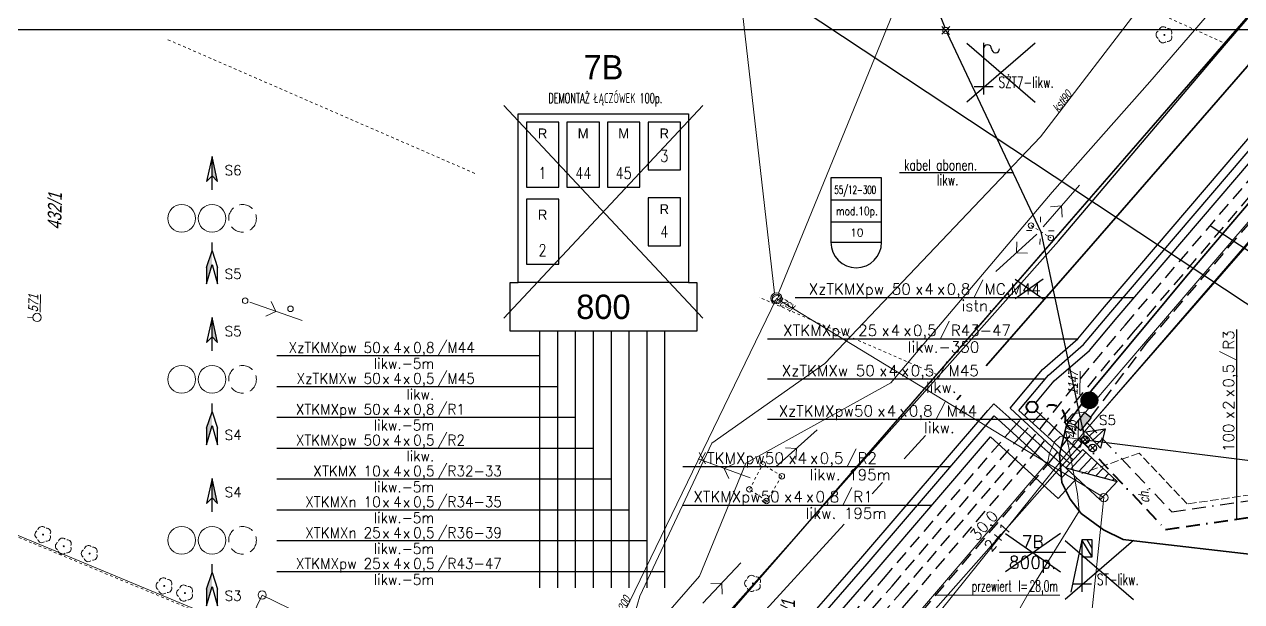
# Model space of a CAD drawing. Header units: millimetres. Extents: x 4848043 to 9699780, y 5827542 to 11659147.
# Drawn here: x 4848757.9 to 4848977.9, y 5829708.8 to 5829813.1 of the extents above; entities that cross this region are included whole.
import ezdxf
from ezdxf.enums import TextEntityAlignment as Align
from ezdxf.lldxf.tags import DXFTag

# ---------------------------------------------------------------- set-up
doc = ezdxf.new("R2010")
doc.units = ezdxf.units.MM
doc.header["$MEASUREMENT"] = 0
for name, pattern in [('0', [0]), ('BORDER', [1.75, 0.5, -0.25, 0.5, -0.25, 0, -0.25]), ('DASHED', [0.75, 0.5, -0.25]), ('GUZ', [1, 0.5, -0.5]), ('KOC', [2, 1.5, -0.5]), ('KOJ', [0]), ('MSZ', [1, 0.5, -0.5]), ('UPW', [0])]:
    doc.linetypes.add(name, pattern=pattern)
doc.layers.get('0').update_dxf_attribs({"lineweight": 18})
for name, color, linetype, lineweight in [('EDZPD_L_0', 251, '0', 18), ('EDZTD_T_0', 7, '0', 25), ('EUZPU_L_4', 251, 'GUZ', 18), ('SDROK_T_1', 251, '0', 18), ('SDRPK_L_0', 7, '0', 35), ('SDRPK_L_2', 251, 'KOC', 18), ('SZNPM_T_0', 251, '0', 18), ('SZNPS_T_0', 7, '0', 18), ('SZZPZ_T_0', 251, '0', 15), ('TEL kable doziemne proj.', 32, 'BORDER', 30), ('TEL kanalizacja tel. proj.', 32, 'DASHED', 30), ('TEL rury opis', 6, 'Continuous', 20), ('TES kable doziemne proj.', 4, 'BORDER', 40), ('TES złącza projektowane', 4, 'Continuous', 40), ('UEEPA_L_2', 251, 'MSZ', 18), ('UEEPA_T_2', 251, '0', 18), ('UKKOO_T_2', 7, '0', 18), ('UKKPA_T_4', 251, '0', 18), ('UKKPOR_L_0', 36, '0', 18), ('UTTPA_T_2', 34, '0', 18), ('UTTPO_L_0', 34, '0', 18), ('UWWPO_L_0', 162, 'UPW', 18)]:
    doc.layers.add(name, color=color, linetype=linetype, lineweight=lineweight)
doc.layers.add('Kanaliza', color=36, linetype='DASHEDX2', lineweight=18, plot=False)
doc.layers.add('RYS layout', color=7, linetype='Continuous', lineweight=30, plot=False)
for name, color, linetype in [('OPIS_KABLA', 30, 'Continuous'), ('S-T-DLUG', 30, 'Continuous'), ('SZ-GL-NR', 2, 'Continuous'), ('SZ-PROF', 7, 'Continuous'), ('SZ-PROF-OP', 2, 'Continuous'), ('SZOPO_L_0', 251, 'BGS'), ('TEL długości przelotów', 30, 'Continuous'), ('TEL studnie istniejące', 34, 'Continuous'), ('TES kable kanałowe istn.', 140, 'Continuous'), ('TES kable kanałowe likw.', 9, 'KAB_KANAL_LIKW'), ('TES kable kanałowe proj.', 4, 'DASHED'), ('TES kable napow. likw.', 9, 'LIN_NAPOW_LIKW'), ('TES opisy kabli rozdz.', 30, 'Continuous'), ('TES opisy kabli szafa', 40, 'Continuous'), ('TES opisy zakończeń', 30, 'Continuous'), ('TES rury', 6, 'Continuous'), ('TES strzałki i odnośniki', 7, 'Continuous'), ('TES zakończenia istniejące', 140, 'Continuous'), ('TES zakończenia likwidowane', 9, 'Continuous'), ('TŁO rastrowe 2', 251, 'Continuous'), ('TŁO rastrowe 4', 251, 'Continuous')]:
    doc.layers.add(name, color=color, linetype=linetype)
doc.styles.add('ROMANS', font='simplex.shx')
doc.styles.add('SIMPLEX', font='simplex.shx', dxfattribs={"width": 0.8, "height": 1.5})
doc.styles.add('Simplex2', font='simplex.shx', dxfattribs={"width": 0.7})
doc.styles.get("Standard").update_dxf_attribs({"font": 'txt', "width": 0.8, "oblique": 15})
doc.linetypes.add('BGS', pattern='A,2.5,[133,ltypeshp.shx,S=0.2,R=0,X=0,Y=0],2.5', length=5)
tags = doc.linetypes.add('DASHEDX2', pattern=[38.1, 25.4, -12.7]).pattern_tags.tags
tags[6:7] = [DXFTag(74, 4), DXFTag(75, 0), DXFTag(340, '0'), DXFTag(46, 1.0), DXFTag(50, 0.0), DXFTag(44, 0.0), DXFTag(45, 0.0)]
tags[4:5] = [DXFTag(74, 4), DXFTag(75, 0), DXFTag(340, '0'), DXFTag(46, 1.0), DXFTag(50, 0.0), DXFTag(44, 0.0), DXFTag(45, 0.0)]
doc.linetypes.add('KAB_KANAL_LIKW', pattern='A,0.5,[131,ltypeshp.shx,S=0.1,R=0,X=-0.1,Y=-0.1],0.2,[131,ltypeshp.shx,S=0.1,R=180,X=-0.1,Y=0.1],0.1', length=0.8)
doc.linetypes.add('LIN_NAPOW_LIKW', pattern='A,0.0001,[131,ltypeshp.shx,S=0.1,R=20,X=0.34023,Y=-0.12817],-0.1,[131,ltypeshp.shx,S=0.1,R=200,X=0.35977,Y=0.12817],-0.3,[135,l_napow.shx,S=0.1,R=0,X=-0.4,Y=0],-0.2,[135,l_napow.shx,S=0.1,R=180,X=0.2,Y=0],-0.2', length=0.8001)

# ---------------------------------------------------------------- blocks, each defined once
blk = doc.blocks.new('OSM')
at = {"color": 0}
blk.add_line((0, 0.375), (0, 0.875), dxfattribs=at)
blk.add_circle((0, 0), 0.375, dxfattribs=at)
blk = doc.blocks.new('OSP')
at = {"color": 0}
for radius in [0.75, 0.045]:
    blk.add_circle((0, 0), radius, dxfattribs=at)
blk = doc.blocks.new('DLI')
at = {"color": 0}
blk.add_circle((0, 0), 0.045, dxfattribs=at)
for centre, start, end in [((-0.357, 0.116), 102.488, 221.918), ((0, 0.375), 30.487, 149.918), ((0.357, 0.116), -41.514, 77.916), ((-0.22, -0.303), 174.489, 293.916), ((0.22, -0.303), -113.512, 5.915)]:
    blk.add_arc(centre, 0.375, start, end, dxfattribs=at)
blk = doc.blocks.new('PNN')
at = {"color": 0}
for p, q in [((0.4395, 0.01539), (5.4395, 0.01539)), ((2.9395, 0.01539), (2.2324, 0.72249)), ((2.9395, 0.01539), (2.2324, -0.69171))]:
    blk.add_line(p, q, dxfattribs=at)
blk = doc.blocks.new('SLS')
at = {"color": 0}
blk.add_circle((0, 0), 0.25, dxfattribs=at)
blk.add_circle((0, 0), 0.25, dxfattribs=at)
blk = doc.blocks.new('LAT')
at = {"color": 0}
for p, q in [((0.00809, 0.758155), (0.00809, 1.258155)), ((-1.24191, 0.008155), (-0.74191, 0.008155)), ((0.75809, 0.008155), (1.25809, 0.008155)), ((0.00809, -0.741845), (0.00809, -1.241845))]:
    blk.add_line(p, q, dxfattribs=at)
blk = doc.blocks.new('UKK')
at = {"color": 0}
blk.add_circle((0, 0), 0.375, dxfattribs=at)
blk = doc.blocks.new('OB')
at = {"style": 'ROMANS', "width": 0.6}
blk.add_text('l=', height=2, dxfattribs=at).set_placement((9.86, 0.18))
for tag, p in [('OB_TYP', (8.68, 0.18)), ('OB_SW', (11.54, -2.76))]:
    blk.add_attdef(tag, text='', height=2, dxfattribs=at).set_placement(p, align=Align.RIGHT)
blk.add_attdef('OB_DL', (11.91, 0.18), '', height=2, dxfattribs=at)
blk = doc.blocks.new('KB-RZP')
at = {"style": 'SIMPLEX'}
for s, p in [('/', (0.5, 0.39)), ('x', (-4.75, 0.25)), ('x', (-2.78, 0.25))]:
    blk.add_text(s, height=1, dxfattribs=at).set_placement(p)
for tag, p in [('POJ-KAB', (-5.16, 0.25)), ('DL-KAB', (0.19, -1.25))]:
    blk.add_attdef(tag, text='', height=1, dxfattribs=at).set_placement(p, align=Align.RIGHT)
for tag, p in [('KONS-KAB', (-3.5, 0.25)), ('SR-ZYL', (-0.85, 0.25)), ('SEP', (0.84, -1.25))]:
    blk.add_attdef(tag, text='', height=1, dxfattribs=at).set_placement(p, align=Align.CENTER)
for tag, p in [('NR-KAB', (1.5, 0.25)), ('DL-MON', (1.5, -1.25))]:
    blk.add_attdef(tag, p, '', height=1, dxfattribs=at)
at = {"style": 'SIMPLEX', "flags": 1}
blk.add_attdef('TYP-KAB', text='', height=0.5, dxfattribs=at).set_placement((-8.41, 0.25), align=Align.RIGHT)
blk.add_attdef('REJ-SZAF', (7.64, 0.25), '', height=0.5, dxfattribs=at)
blk = doc.blocks.new('S-T-DLUG')
at = {"style": 'ROMANS'}
blk.add_attdef('DL.KAN', text='', height=1, dxfattribs=at).set_placement((0, 0.3), align=Align.CENTER)
blk.add_attdef('L.OTW', text='', height=1, dxfattribs=at).set_placement((0, -0.3), align=Align.TOP_CENTER)
blk = doc.blocks.new('S1')
for p, q in [((0, 5.58), (-0.5, 3.33)), ((0, 2.58), (0, 5.58)), ((0.5, 3.33), (0, 5.58)), ((-0.5, 3.33), (0, 3.83)), ((0, 3.83), (0.5, 3.33)), ((0, -2.92), (0, -2.17)), ((-0.5, -4.42), (0, -2.92)), ((0, -2.92), (0.5, -4.42)), ((-0.5, -5.92), (0, -4.17)), ((0, -4.17), (0.5, -5.92)), ((-0.5, -4.42), (-0.5, -5.92)), ((0.5, -5.92), (0.5, -4.42))]:
    blk.add_line(p, q)
for points in [[(0, 5.58), (0, 3.83), (0.5, 3.33)], [(0, -2.92), (-0.5, -4.42), (0, -4.17), (-0.5, -5.92)]]:
    blk.add_solid(points)
blk = doc.blocks.new('TE_SLAP')
blk.add_circle((0, 0), 0.5)
blk = doc.blocks.new('*X69')
at = {"color": 0}
for p, q in [((253.4, 166.96), (253.4, 169)), ((254.1, 167.33), (254.1, 169)), ((254.8, 167.7), (254.8, 169)), ((255.5, 168.07), (255.5, 169)), ((256.2, 168.44), (256.2, 169)), ((256.9, 168.81), (256.9, 169))]:
    blk.add_line(p, q, dxfattribs=at)
blk = doc.blocks.new('SZAF-L')
for p, q in [((-2.125, -1.125), (2.125, 1.125)), ((-2.125, -1.125), (-2.125, 1.125)), ((-2.125, 1.125), (2.125, 1.125)), ((2.125, 1.125), (2.125, -1.125)), ((2.125, -1.125), (-2.125, -1.125))]:
    blk.add_line(p, q)
blk.add_blockref('*X69', (-255.125, -167.875))
blk = doc.blocks.new('KBR-ZP2')
blk.add_line((-4, 2), (4, 2))
at = {"style": 'SIMPLEX'}
for tag, p in [('REJ-SZAF', (0, 2.5)), ('NR-ZAK', (0, 0))]:
    blk.add_attdef(tag, text='', height=1.5, dxfattribs=at).set_placement(p, align=Align.CENTER)
blk = doc.blocks.new('SK-2-I')
blk.add_hatch(color=256).paths.add_polyline_path([(0.27, -0.38), (0.77, -0.38), (0.77, 0.37), (0.27, 0.37), (-0.23, 0.37), (-0.73, 0.37), (-0.73, -0.38), (-0.23, -0.38)])
for p, q in [((-0.73, -0.38), (-0.73, 0.37)), ((-0.73, 0.37), (-0.23, 0.37)), ((0.27, 0.37), (-0.23, 0.37)), ((0.77, 0.37), (0.27, 0.37)), ((0.77, -0.38), (0.77, 0.37)), ((-0.23, -0.38), (-0.73, -0.38)), ((-0.23, -0.38), (0.27, -0.38)), ((0.27, -0.38), (0.77, -0.38))]:
    blk.add_line(p, q)
blk = doc.blocks.new('TE_NSZFR')
at = {"layer": 'SZ-PROF-OP'}
for tag, p in [('REJ-SZAF', (0, 25)), ('POJ_SZAF', (0, -4.5)), ('ADRES', (0, -12))]:
    blk.add_attdef(tag, text='', height=3, dxfattribs=at).set_placement(p, align=Align.CENTER)
blk = doc.blocks.new('*X116')
at = {"color": 0}
for p, q in [((196, 132.63), (196, 133.33)), ((197, 132.63), (197, 133.33)), ((196, 131.74), (196, 132.48)), ((196.5, 131), (196.5, 132.48)), ((197, 131.74), (197, 132.48))]:
    blk.add_line(p, q, dxfattribs=at)
blk = doc.blocks.new('KBR-SL2L')
for p, q in [((0, 0), (-1, 1.48)), ((-1, 1.48), (1, 1.48)), ((-0.85, 1.98), (-0.15, 1.98)), ((1, 1.48), (0, 0)), ((0.15, 1.98), (0.85, 1.98))]:
    blk.add_line(p, q)
for centre in [(-0.5, 1.98), (0.5, 1.98)]:
    blk.add_circle(centre, 0.35)
blk.add_blockref('*X116', (-196.5, -131))
blk = doc.blocks.new('ZLOP')
for p, q in [((9.15, 0), (0, 0)), ((0, 0), (0, -11.62)), ((9.15, -11.62), (9.15, 0)), ((9.15, -4), (0, -4)), ((9.15, -8), (0, -8)), ((0, -11.62), (9.15, -11.62))]:
    blk.add_line(p, q)
blk.add_arc((4.58, -11.62), 4.58, 180, 0)
at = {"style": 'ROMANS', "width": 0.713756}
blk.add_attdef('MUFA', text='', height=1.41, dxfattribs=at).set_placement((0.63, -2.88), (8.18, -2.88), align=Align.FIT)
at = {"style": 'ROMANS'}
for tag, p in [('LACZNIK', (4.71, -6.72)), ('PARY', (4.69, -10.56))]:
    blk.add_attdef(tag, text='', height=1.41, dxfattribs=at).set_placement(p, align=Align.CENTER)
for tag, flags, p in [('NRZL', 4, (4.68, -14.12)), ('BOKT', 1, (4.69, -17.8))]:
    blk.add_attdef(tag, text='', height=1.41, dxfattribs=dict(at, flags=flags)).set_placement(p, align=Align.CENTER)

msp = doc.modelspace()

# ---------------------------------------------------------------- linework, layer by layer
for centre in [(4848786.29, 5829778.04), (4848791.79, 5829778.04), (4848786.29, 5829748.97), (4848791.79, 5829748.97), (4848786.29, 5829719.91), (4848791.79, 5829719.91)]:
    msp.add_circle(centre, 2.5)
at = {"linetype": 'DASHED', "ltscale": 5}
for centre in [(4848797.29, 5829778.04), (4848797.29, 5829748.97), (4848797.29, 5829719.91)]:
    msp.add_circle(centre, 2.5, dxfattribs=at)
at = {"layer": 'EDZPD_L_0', "linetype": '0'}
for p, q in [((4849119.95, 5829976.75), (4848859.99, 5829677.64)), ((4848949.86, 5829739.97), (4849069.43, 5829878.39)), ((4848949.86, 5829739.97), (4849070.1, 5829877.8)), ((4849008.15, 5829847.96), (4848869.39, 5829688.44)), ((4848847.43, 5829683.15), (4848536.23, 5829812.13)), ((4848911.46, 5829692.34), (4848949.86, 5829739.97)), ((4848911.46, 5829692.34), (4848949.86, 5829739.97))]:
    msp.add_line(p, q, dxfattribs=at)
at = {"layer": 'EUZPU_L_4', "linetype": 'GUZ'}
for p, q in [((4848898.25, 5829844.24), (4848974.85, 5829809.67)), ((4848839.28, 5829786.17), (4848783.41, 5829810.49)), ((4848922.79, 5829749.83), (4848890.64, 5829763.82)), ((4848697.79, 5829745.05), (4848759.5, 5829719.32)), ((4848759.5, 5829719.32), (4848799.27, 5829702.75))]:
    msp.add_line(p, q, dxfattribs=at)
at = {"layer": 'Kanaliza', "ltscale": 0.1}
for p, q in [((4848894.19, 5829764.51), (4848941.39, 5829879.98)), ((4848893.43, 5829764.52), (4848885.81, 5829831.65))]:
    msp.add_line(p, q, dxfattribs=at)
msp.add_circle((4848893.79, 5829763.59), 1, dxfattribs=at)
at = {"layer": 'RYS layout'}
for points in [[(4849426.16, 5830198.15), (4849089.74, 5829689.31), (4848852, 5829846.49), (4849188.43, 5830355.33)], [(4849270.89, 5829527.13), (4848660.89, 5829527.13), (4848660.89, 5829812.13), (4849270.89, 5829812.13)]]:
    msp.add_lwpolyline(points, close=True, dxfattribs=at)
at = {"layer": 'SDRPK_L_0', "linetype": 'KOJ'}
for p, q in [((4848985.24, 5829812.81), (4848951.02, 5829773.53)), ((4848967.91, 5829767.63), (4848984.81, 5829787.46)), ((4848951.02, 5829773.53), (4848931.72, 5829751.4)), ((4848950.76, 5829746.95), (4848967.91, 5829767.63)), ((4848927.13, 5829746.14), (4848926.37, 5829745.27)), ((4848946.25, 5829740.71), (4848950.76, 5829746.95)), ((4848920.75, 5829738.85), (4848916.86, 5829734.6)), ((4848944.98, 5829735.43), (4848946.25, 5829740.71)), ((4848945.37, 5829730.35), (4848944.98, 5829735.43)), ((4848912.98, 5829730.37), (4848911.1, 5829728.32)), ((4848946.89, 5829727.36), (4848945.37, 5829730.35)), ((4848948.85, 5829724.76), (4848946.89, 5829727.36)), ((4848952.91, 5829721.81), (4848948.85, 5829724.76)), ((4848906.06, 5829722.82), (4848883.4, 5829698.11)), ((4848956.46, 5829720.03), (4848952.91, 5829721.81)), ((4848959.96, 5829719.62), (4848956.46, 5829720.03)), ((4848979.8, 5829717.35), (4848959.96, 5829719.62))]:
    msp.add_line(p, q, dxfattribs=at)
at = {"layer": 'SDRPK_L_2', "linetype": 'KOC'}
for p, q in [((4848959.36, 5829735.64), (4848948.97, 5829731.96)), ((4848968.04, 5829726.48), (4848959.36, 5829735.64)), ((4848989.52, 5829729.54), (4848968.04, 5829726.48))]:
    msp.add_line(p, q, dxfattribs=at)
at = {"layer": 'SZOPO_L_0', "linetype": 'BGS'}
for p, q in [((4848974.76, 5829809.25), (4849038.8, 5829883.7)), ((4848944.76, 5829773.92), (4848974.76, 5829809.25)), ((4848925.13, 5829751.85), (4848944.76, 5829773.92)), ((4848910.67, 5829735.63), (4848925.13, 5829751.85)), ((4848895.02, 5829718.02), (4848910.67, 5829735.63)), ((4848859.72, 5829678.39), (4848895.02, 5829718.02))]:
    msp.add_line(p, q, dxfattribs=at)
at = {"layer": 'TEL kable doziemne proj.', "ltscale": 5}
for p, q in [((4848925.12, 5829812.69), (4848923.68, 5829811.3)), ((4848925.09, 5829811.27), (4848923.7, 5829812.71)), ((4848949.15, 5829740.12), (4848949.43, 5829738.59))]:
    msp.add_line(p, q, dxfattribs=at)
msp.add_lwpolyline([(4848949.98, 5829741.15), (4848965.24, 5829725.07), (4848997.9, 5829729.72)], dxfattribs=at)
at = {"layer": 'TEL kanalizacja tel. proj.', "ltscale": 5}
for points in [[(4848950.57, 5829742.1), (4848960.75, 5829755.55), (4848994.07, 5829794.44), (4849024.56, 5829831), (4849050.86, 5829860.09)], [(4848878.74, 5829662.55), (4848885.15, 5829669.33), (4848911.45, 5829697.17), (4848920.05, 5829707), (4848943.1, 5829733.9), (4848948.15, 5829740.46)]]:
    msp.add_lwpolyline(points, dxfattribs=at)
at = {"layer": 'TEL rury opis'}
msp.add_line((4848922.64, 5829710.02), (4848945.02, 5829710.02), dxfattribs=at)
at = {"layer": 'TES kable doziemne proj.', "ltscale": 5}
for p, q in [((4848945.95, 5829741.07), (4848964.13, 5829721.88)), ((4848964.13, 5829721.88), (4848997.97, 5829726.7))]:
    msp.add_line(p, q, dxfattribs=at)
msp.add_arc((4848943.52, 5829741.79), 2.53, 343.4334, 103.4933, dxfattribs=at)
at = {"layer": 'TES kable kanałowe istn.', "linetype": 'ByBlock'}
msp.add_lwpolyline([(4848940.66, 5829744.73), (4848944.01, 5829748.68), (4848950.39, 5829754.2), (4848955.36, 5829760.16), (4848988.72, 5829799.11), (4849022.41, 5829839.46), (4849026.5, 5829840.77), (4849047.11, 5829863.54)], dxfattribs=at)
at = {"layer": 'TES kable kanałowe likw.', "linetype": 'Continuous'}
for p, q in [((4848847.13, 5829766.47), (4848847.13, 5829796.9)), ((4848847.13, 5829796.9), (4848877.92, 5829796.9)), ((4848877.92, 5829796.9), (4848877.92, 5829766.47)), ((4848845.66, 5829766.47), (4848847.13, 5829766.47)), ((4848845.66, 5829757.68), (4848845.66, 5829766.47)), ((4848877.92, 5829766.47), (4848847.13, 5829766.47)), ((4848877.92, 5829766.47), (4848879.39, 5829766.47)), ((4848879.39, 5829766.47), (4848879.39, 5829757.68)), ((4848879.39, 5829757.68), (4848845.66, 5829757.68))]:
    msp.add_line(p, q, dxfattribs=at)
at = {"layer": 'TES kable kanałowe likw.', "ltscale": 5}
for p, q in [((4848854.46, 5829795.44), (4848848.59, 5829795.44)), ((4848848.59, 5829795.44), (4848848.59, 5829783.71)), ((4848854.46, 5829783.71), (4848854.46, 5829795.44)), ((4848861.79, 5829795.44), (4848855.92, 5829795.44)), ((4848855.92, 5829795.44), (4848855.92, 5829783.71)), ((4848861.79, 5829783.71), (4848861.79, 5829795.44)), ((4848869.12, 5829795.44), (4848863.26, 5829795.44)), ((4848863.26, 5829795.44), (4848863.26, 5829783.71)), ((4848869.12, 5829783.71), (4848869.12, 5829795.44)), ((4848876.45, 5829795.44), (4848870.59, 5829795.44)), ((4848870.59, 5829795.44), (4848870.59, 5829786.79)), ((4848876.45, 5829786.79), (4848876.45, 5829795.44)), ((4848870.59, 5829786.79), (4848876.45, 5829786.79)), ((4848848.59, 5829783.71), (4848854.46, 5829783.71)), ((4848855.92, 5829783.71), (4848861.79, 5829783.71)), ((4848863.26, 5829783.71), (4848869.12, 5829783.71)), ((4848854.46, 5829781.51), (4848848.59, 5829781.51)), ((4848848.59, 5829781.51), (4848848.59, 5829769.77)), ((4848854.46, 5829769.77), (4848854.46, 5829781.51)), ((4848876.45, 5829781.76), (4848870.59, 5829781.76)), ((4848870.59, 5829781.76), (4848870.59, 5829773.11)), ((4848876.45, 5829773.11), (4848876.45, 5829781.76)), ((4848870.59, 5829773.11), (4848876.45, 5829773.11)), ((4848848.59, 5829769.77), (4848854.46, 5829769.77)), ((4848850.96, 5829757.68), (4848850.96, 5829711.35)), ((4848854.19, 5829757.68), (4848854.19, 5829711.35)), ((4848857.42, 5829757.68), (4848857.42, 5829711.35)), ((4848860.66, 5829757.68), (4848860.66, 5829711.35)), ((4848863.89, 5829757.68), (4848863.89, 5829711.35)), ((4848867.12, 5829757.68), (4848867.12, 5829711.35)), ((4848870.35, 5829757.68), (4848870.35, 5829711.35)), ((4848873.58, 5829757.68), (4848873.58, 5829711.35))]:
    msp.add_line(p, q, dxfattribs=at)
at = {"layer": 'TES kable kanałowe likw.', "linetype": 'KAB_KANAL_LIKW', "ltscale": 5}
msp.add_line((4848940.72, 5829743.31), (4848948.73, 5829735.85), dxfattribs=at)
for points in [[(4848946.82, 5829733.79), (4848936.02, 5829743.76), (4848941.86, 5829750.78), (4848948.24, 5829756.31), (4848953.07, 5829762.1), (4848986.43, 5829801.05), (4849020.66, 5829842.06), (4849024.82, 5829843.38), (4849044.89, 5829865.56)], [(4848947.41, 5829734.43), (4848937.63, 5829743.36), (4848942.94, 5829749.73), (4848949.32, 5829755.25), (4848954.21, 5829761.13), (4848987.58, 5829800.08), (4849021.53, 5829840.76), (4849025.66, 5829842.08), (4849046, 5829864.55)], [(4848868.47, 5829672.93), (4848874.48, 5829679.28), (4848900.64, 5829706.97), (4848909.07, 5829716.61), (4848932, 5829743.37), (4848933.06, 5829744.54), (4848946.08, 5829733)], [(4848869.56, 5829671.9), (4848875.57, 5829678.25), (4848901.75, 5829705.96), (4848910.2, 5829715.63), (4848933.12, 5829742.38), (4848945.38, 5829731.24), (4848946.58, 5829732.53)], [(4848871.01, 5829670.53), (4848877.02, 5829676.88), (4848903.2, 5829704.59), (4848911.66, 5829714.26), (4848932.49, 5829738.57), (4848944.69, 5829727.48), (4848948.09, 5829731.13)]]:
    msp.add_lwpolyline(points, dxfattribs=at)
at = {"layer": 'TES kable kanałowe proj.', "ltscale": 5}
for points in [[(4848945.26, 5829741.79), (4848958.34, 5829757.49), (4848991.7, 5829796.44), (4849021.91, 5829832.65)], [(4848946.32, 5829746.19), (4848956.81, 5829758.78), (4848990.17, 5829797.73), (4849019.72, 5829833.12)], [(4848870.6, 5829660.65), (4848877.35, 5829668.5), (4848881.44, 5829672.83), (4848907.68, 5829700.6), (4848916.2, 5829710.34), (4848939.14, 5829737.12), (4848946.32, 5829746.19)], [(4848872.53, 5829669.23), (4848878.54, 5829675.58), (4848904.72, 5829703.29), (4848913.17, 5829712.96), (4848936.09, 5829739.7), (4848939.32, 5829743.25)], [(4848873.98, 5829667.85), (4848879.99, 5829674.21), (4848906.2, 5829701.94), (4848914.69, 5829711.65), (4848937.59, 5829738.38), (4848942.93, 5829744.25)], [(4848881.38, 5829660.87), (4848879.37, 5829667.73), (4848882.9, 5829671.46), (4848909.16, 5829699.25), (4848917.71, 5829709.03), (4848940.7, 5829735.86), (4848945.26, 5829741.79)]]:
    msp.add_lwpolyline(points, dxfattribs=at)
at = {"layer": 'TES kable napow. likw.', "ltscale": 5}
for p, q in [((4848911.4, 5829845.09), (4848924.2, 5829812.5)), ((4848924.63, 5829811.5), (4848941.6, 5829775.63)), ((4848941.6, 5829775.63), (4848949.41, 5829738.59)), ((4848949.16, 5829737.64), (4848880.37, 5829659.83)), ((4848950.07, 5829737.98), (4849057.56, 5829724.64))]:
    msp.add_line(p, q, dxfattribs=at)
at = {"layer": 'TES opisy kabli rozdz.'}
for p, q in [((4848844.53, 5829760.05), (4848880.46, 5829798.43)), ((4848844.53, 5829798.43), (4848880.46, 5829760.05)), ((4849009.16, 5829752.25), (4848972.17, 5829776.71)), ((4848897.15, 5829763.77), (4848958.44, 5829763.77)), ((4848977.01, 5829723.72), (4848977.01, 5829757.95)), ((4848892.19, 5829756.31), (4848948.24, 5829756.31)), ((4848892.19, 5829749.05), (4848942.37, 5829749.05)), ((4848892.19, 5829741.76), (4848942.38, 5829741.76)), ((4848876.87, 5829733.24), (4848925.29, 5829733.24)), ((4848876.87, 5829726.28), (4848921.96, 5829726.28))]:
    msp.add_line(p, q, dxfattribs=at)
at = {"layer": 'TES opisy kabli szafa'}
for p, q in [((4848803.47, 5829753.27), (4848850.96, 5829753.27)), ((4848803.47, 5829747.7), (4848854.19, 5829747.7)), ((4848803.47, 5829742.13), (4848857.42, 5829742.13)), ((4848803.47, 5829736.55), (4848860.66, 5829736.55)), ((4848803.47, 5829730.98), (4848863.89, 5829730.98)), ((4848803.47, 5829725.41), (4848867.12, 5829725.41)), ((4848803.47, 5829719.84), (4848870.35, 5829719.84)), ((4848803.47, 5829714.27), (4848873.58, 5829714.27))]:
    msp.add_line(p, q, dxfattribs=at)
at = {"layer": 'TES opisy zakończeń', "color": 243}
for p, q in [((4848936.93, 5829767.05), (4848942.01, 5829763.5)), ((4848942.01, 5829767.05), (4848936.93, 5829763.5))]:
    msp.add_line(p, q, dxfattribs=at)
at = {"layer": 'TES opisy zakończeń'}
for p, q in [((4848935.2, 5829721.13), (4848945.15, 5829714.18)), ((4848945.15, 5829721.13), (4848935.2, 5829714.18))]:
    msp.add_line(p, q, dxfattribs=at)
at = {"layer": 'TES rury', "linetype": 'Continuous'}
for p, q in [((4848928.23, 5829809.68), (4848940.53, 5829799.04)), ((4848940.53, 5829809.68), (4848928.23, 5829799.04)), ((4848936.5, 5829786.3), (4848916.03, 5829786.3)), ((4848946, 5829719.88), (4848958.31, 5829709.24)), ((4848958.31, 5829719.88), (4848946, 5829709.24))]:
    msp.add_line(p, q, dxfattribs=at)
at = {"layer": 'TES zakończenia likwidowane', "color": 0, "linetype": 'Continuous'}
for p, q in [((4848931.23, 5829809.72), (4848931.23, 5829800.41)), ((4848932.94, 5829801.81), (4848929.52, 5829801.81))]:
    msp.add_line(p, q, dxfattribs=at)
at = {"layer": 'TES zakończenia likwidowane', "linetype": 'ByBlock'}
for p, q in [((4848949, 5829719.92), (4848946.98, 5829710.54)), ((4848949, 5829719.92), (4848949, 5829710.61)), ((4848950.71, 5829711.99), (4848947.29, 5829711.99))]:
    msp.add_line(p, q, dxfattribs=at)
at = {"layer": 'TES zakończenia likwidowane', "extrusion": (0, 0, -1)}
for p, q in [((4848950.86, 5829716.89), (4848949, 5829719.96)), ((4848950.86, 5829718.42), (4848949.93, 5829719.96))]:
    msp.add_line(p, q, dxfattribs=at)
msp.add_lwpolyline([(-4848949, 5829716.89), (-4848950.86, 5829716.89), (-4848950.86, 5829719.96), (-4848949, 5829719.96)], close=True, dxfattribs=at)
at = {"layer": 'TES zakończenia likwidowane', "color": 0, "linetype": 'Continuous'}
for centre, start, end in [((4848931.95, 5829808.68), 0, 180), ((4848933.39, 5829808.68), 180, 0)]:
    msp.add_arc(centre, 0.721, start, end, dxfattribs=at)
at = {"layer": 'TŁO rastrowe 2', "linetype": 'ByBlock', "const_width": 1.41}
msp.add_lwpolyline([(4848950.36, 5829744.4, 1), (4848950.39, 5829745.99, 1)], format="xyb", close=True, dxfattribs=at)
at = {"layer": 'UEEPA_L_2', "linetype": 'MSZ'}
for p, q in [((4848939.81, 5829776.75), (4848943.39, 5829774.51)), ((4848888.91, 5829729.11), (4848891.32, 5829733.63)), ((4848894.76, 5829731.47), (4848891.32, 5829733.63)), ((4848894.76, 5829731.47), (4848892, 5829727)), ((4848892, 5829727), (4848888.91, 5829729.11))]:
    msp.add_line(p, q, dxfattribs=at)
at = {"layer": 'UKKPOR_L_0', "linetype": '0'}
for p, q in [((4848988.87, 5829854.53), (4848941.52, 5829792.8)), ((4848941.52, 5829792.8), (4848933.04, 5829783.89)), ((4848933.04, 5829783.89), (4848902.56, 5829751.81)), ((4848893.79, 5829763.59), (4848866.33, 5829706.93)), ((4848952.98, 5829727.61), (4848893.79, 5829763.59)), ((4848902.56, 5829751.81), (4848882.1, 5829737.46)), ((4848882.1, 5829737.46), (4848869.11, 5829709.82)), ((4848949.75, 5829697.1), (4848952.98, 5829727.61)), ((4848792.95, 5829693.8), (4848800.84, 5829710.02)), ((4848800.84, 5829710.02), (4848831.4, 5829695.17)), ((4848869.11, 5829709.82), (4848863.05, 5829689.61))]:
    msp.add_line(p, q, dxfattribs=at)
at = {"layer": 'UTTPO_L_0', "linetype": '0'}
for p, q in [((4848993.84, 5829794.63), (4848960.52, 5829755.74)), ((4848960.52, 5829755.74), (4848950.9, 5829744.53)), ((4848950.9, 5829744.53), (4848949.69, 5829743.13)), ((4848946.59, 5829741.91), (4848946.01, 5829739.8)), ((4848947.35, 5829742.77), (4848946.59, 5829741.91)), ((4848949.69, 5829743.13), (4848947.35, 5829742.77)), ((4848946.01, 5829739.8), (4848948.23, 5829728.29)), ((4848943.14, 5829735.67), (4848944.06, 5829737.71)), ((4848944.06, 5829737.71), (4848945.09, 5829738.67)), ((4848945.09, 5829738.67), (4848948.98, 5829738.13)), ((4848942.87, 5829734.09), (4848943.14, 5829735.67)), ((4848942.87, 5829734.09), (4848919.83, 5829707.2)), ((4848948.23, 5829728.29), (4848948.53, 5829725.19)), ((4848948.53, 5829725.19), (4848939.55, 5829710.65)), ((4848939.55, 5829710.65), (4848932.56, 5829698.57))]:
    msp.add_line(p, q, dxfattribs=at)
at = {"layer": 'UWWPO_L_0', "linetype": 'UPW'}
for p, q in [((4848961.26, 5829802.73), (4849002.54, 5829850.38)), ((4848943.64, 5829782.78), (4848961.26, 5829802.73)), ((4848914.46, 5829748.32), (4848943.64, 5829782.78)), ((4848888.28, 5829733.83), (4848914.46, 5829748.32)), ((4848879.91, 5829713.43), (4848888.28, 5829733.83)), ((4848863.92, 5829695.19), (4848879.91, 5829713.43))]:
    msp.add_line(p, q, dxfattribs=at)

# ---------------------------------------------------------------- block references
at = {"layer": 'SZ-PROF', "xscale": 1.466474624998942, "yscale": 1.466474624998942, "zscale": 1.466474624998942}
msp.add_blockref('TE_NSZFR', (4848862.52, 5829766.47), dxfattribs=at).add_auto_attribs({'REJ-SZAF': '7B', 'POJ_SZAF': '800'})
at = {"layer": 'SZNPM_T_0', "xscale": 2, "yscale": 2, "zscale": 2, "rotation": 88.97723720235952}
for p in [(4848760.15, 5829760.16), (4848760.15, 5829760.16), (4848948.11, 5829737.28), (4848948.11, 5829737.28)]:
    msp.add_blockref('OSM', p, dxfattribs=at)
at = {"layer": 'SZZPZ_T_0', "xscale": 2, "yscale": 2, "zscale": 2, "rotation": 88.97723720235952}
for p in [(4848963.91, 5829811.19), (4848761.25, 5829720.93), (4848764.97, 5829718.84), (4848769.65, 5829717.5), (4848783.15, 5829711.66), (4848889.53, 5829712.12), (4848786.88, 5829710.37)]:
    msp.add_blockref('DLI', p, dxfattribs=at)
at = {"layer": 'TEL długości przelotów', "xscale": 2, "yscale": 2, "zscale": 2, "rotation": 49}
msp.add_blockref('S-T-DLUG', (4848932.52, 5829721.55), dxfattribs=at).add_auto_attribs({'DL.KAN': '30,0', 'L.OTW': '2+1'})
at = {"layer": 'TEL rury opis'}
msp.add_blockref('OB', (4848927.63, 5829710.47), dxfattribs=at).add_auto_attribs({'OB_TYP': 'przewiert', 'OB_DL': '28,0m'})
at = {"layer": 'TEL studnie istniejące', "xscale": 2, "yscale": 2, "zscale": 2, "rotation": 231.121968803052}
msp.add_blockref('SK-2-I', (4848949.21, 5829741.4), dxfattribs=at)
at = {"layer": 'TES opisy kabli rozdz.', "xscale": 1.999999999883585, "yscale": 1.999999999883585, "zscale": 1.999999999883585}
for p, values in [((4848928.4, 5829763.77), {'POJ-KAB': 'XzTKMXpw 50', 'KONS-KAB': '4', 'SR-ZYL': '0,8', 'NR-KAB': 'MC,M44', 'SEP': 'istn.'}), ((4848922.31, 5829756.31), {'POJ-KAB': 'XTKMXpw 25', 'KONS-KAB': '4', 'SR-ZYL': '0,5', 'NR-KAB': 'R43-47', 'SEP': 'likw.-350'}), ((4848921.89, 5829749.05), {'POJ-KAB': 'XzTKMXw 50', 'KONS-KAB': '4', 'SR-ZYL': '0,5', 'NR-KAB': 'M45', 'SEP': 'likw.'}), ((4848921.57, 5829741.76), {'POJ-KAB': 'XzTKMXpw50', 'KONS-KAB': '4', 'SR-ZYL': '0,8', 'NR-KAB': 'M44', 'SEP': 'likw.'}), ((4848905.46, 5829733.24), {'POJ-KAB': 'XTKMXpw50', 'KONS-KAB': '4', 'SR-ZYL': '0,5', 'NR-KAB': 'R2', 'SEP': 'likw. 195m'}), ((4848904.7, 5829726.28), {'POJ-KAB': 'XTKMXpw50', 'KONS-KAB': '4', 'SR-ZYL': '0,8', 'NR-KAB': 'R1', 'SEP': 'likw. 195m'})]:
    msp.add_blockref('KB-RZP', p, dxfattribs=at).add_auto_attribs(values)
at = {"layer": 'TES opisy kabli rozdz.'}
ref = msp.add_blockref('KB-RZP', (4848977.01, 5829751.31), dxfattribs=dict(at, xscale=1.999999999888647, yscale=1.999999999888647, zscale=1.999999999888647, rotation=90.00000001372467))
ref.add_attrib('POJ-KAB', '100', dxfattribs={"layer": '0', "height": 2, "rotation": 90, "style": 'SIMPLEX'}).set_placement((4848976.51, 5829741), align=Align.RIGHT)
ref.add_attrib('KONS-KAB', '2', dxfattribs={"layer": '0', "height": 2, "rotation": 90, "style": 'SIMPLEX'}).set_placement((4848976.51, 5829744.31), align=Align.CENTER)
ref.add_attrib('SR-ZYL', '0,5', dxfattribs={"layer": '0', "height": 2, "rotation": 90, "style": 'SIMPLEX'}).set_placement((4848976.51, 5829749.61), align=Align.CENTER)
ref.add_attrib('NR-KAB', 'R3', (4848976.51, 5829754.31), dxfattribs={"layer": '0', "height": 2, "rotation": 90, "style": 'SIMPLEX'})
at = {"layer": 'TES opisy kabli szafa'}
ref = msp.add_blockref('KB-RZP', (4848831.6, 5829753.27), dxfattribs=dict(at, xscale=1.911, yscale=1.809864000124857, zscale=1.809864000124857))
ref.add_attrib('POJ-KAB', 'XzTKMXpw 50', dxfattribs={"layer": '0', "height": 1.911, "style": 'SIMPLEX', "width": 0.947077}).set_placement((4848822.27, 5829753.75), align=Align.RIGHT)
ref.add_attrib('KONS-KAB', '4', dxfattribs={"layer": '0', "height": 1.91, "style": 'SIMPLEX', "width": 0.947077}).set_placement((4848825.27, 5829753.75), align=Align.CENTER)
ref.add_attrib('SR-ZYL', '0,8', dxfattribs={"layer": '0', "height": 1.911, "style": 'SIMPLEX', "width": 0.947077}).set_placement((4848830.06, 5829753.75), align=Align.CENTER)
ref.add_attrib('NR-KAB', 'M44', (4848834.32, 5829753.75), dxfattribs={"layer": '0', "height": 1.911, "style": 'SIMPLEX', "width": 0.947077})
ref.add_attrib('DL-KAB', 'likw.-5m', dxfattribs={"layer": '0', "height": 1.911, "style": 'SIMPLEX', "width": 0.947077}).set_placement((4848831.95, 5829750.88), align=Align.RIGHT)
ref = msp.add_blockref('KB-RZP', (4848831.6, 5829747.7), dxfattribs=dict(at, xscale=1.911, yscale=1.809864000124857, zscale=1.809864000124857))
ref.add_attrib('POJ-KAB', 'XzTKMXw 50', dxfattribs={"layer": '0', "height": 1.911, "style": 'SIMPLEX', "width": 0.947077}).set_placement((4848822.27, 5829748.18), align=Align.RIGHT)
ref.add_attrib('KONS-KAB', '4', dxfattribs={"layer": '0', "height": 1.91, "style": 'SIMPLEX', "width": 0.947077}).set_placement((4848825.27, 5829748.18), align=Align.CENTER)
ref.add_attrib('SR-ZYL', '0,5', dxfattribs={"layer": '0', "height": 1.911, "style": 'SIMPLEX', "width": 0.947077}).set_placement((4848830.06, 5829748.18), align=Align.CENTER)
ref.add_attrib('NR-KAB', 'M45', (4848834.32, 5829748.18), dxfattribs={"layer": '0', "height": 1.911, "style": 'SIMPLEX', "width": 0.947077})
ref.add_attrib('DL-KAB', 'likw.', dxfattribs={"layer": '0', "height": 1.911, "style": 'SIMPLEX', "width": 0.947077}).set_placement((4848831.95, 5829745.31), align=Align.RIGHT)
ref = msp.add_blockref('KB-RZP', (4848831.6, 5829742.13), dxfattribs=dict(at, xscale=1.911, yscale=1.809864000124857, zscale=1.809864000124857))
ref.add_attrib('POJ-KAB', 'XTKMXpw 50', dxfattribs={"layer": '0', "height": 1.911, "style": 'SIMPLEX', "width": 0.947077}).set_placement((4848822.27, 5829742.6), align=Align.RIGHT)
ref.add_attrib('KONS-KAB', '4', dxfattribs={"layer": '0', "height": 1.91, "style": 'SIMPLEX', "width": 0.947077}).set_placement((4848825.27, 5829742.6), align=Align.CENTER)
ref.add_attrib('SR-ZYL', '0,8', dxfattribs={"layer": '0', "height": 1.911, "style": 'SIMPLEX', "width": 0.947077}).set_placement((4848830.06, 5829742.6), align=Align.CENTER)
ref.add_attrib('NR-KAB', 'R1', (4848834.32, 5829742.6), dxfattribs={"layer": '0', "height": 1.911, "style": 'SIMPLEX', "width": 0.947077})
ref.add_attrib('DL-KAB', 'likw.-5m', dxfattribs={"layer": '0', "height": 1.911, "style": 'SIMPLEX', "width": 0.947077}).set_placement((4848831.95, 5829739.74), align=Align.RIGHT)
ref = msp.add_blockref('KB-RZP', (4848831.6, 5829736.55), dxfattribs=dict(at, xscale=1.911, yscale=1.809864000124857, zscale=1.809864000124857))
ref.add_attrib('POJ-KAB', 'XTKMXpw 50', dxfattribs={"layer": '0', "height": 1.911, "style": 'SIMPLEX', "width": 0.947077}).set_placement((4848822.27, 5829737.03), align=Align.RIGHT)
ref.add_attrib('KONS-KAB', '4', dxfattribs={"layer": '0', "height": 1.91, "style": 'SIMPLEX', "width": 0.947077}).set_placement((4848825.27, 5829737.03), align=Align.CENTER)
ref.add_attrib('SR-ZYL', '0,5', dxfattribs={"layer": '0', "height": 1.911, "style": 'SIMPLEX', "width": 0.947077}).set_placement((4848830.06, 5829737.03), align=Align.CENTER)
ref.add_attrib('NR-KAB', 'R2', (4848834.32, 5829737.03), dxfattribs={"layer": '0', "height": 1.911, "style": 'SIMPLEX', "width": 0.947077})
ref.add_attrib('DL-KAB', 'likw.', dxfattribs={"layer": '0', "height": 1.911, "style": 'SIMPLEX', "width": 0.947077}).set_placement((4848831.95, 5829734.17), align=Align.RIGHT)
ref = msp.add_blockref('KB-RZP', (4848831.6, 5829730.98), dxfattribs=dict(at, xscale=1.911, yscale=1.809864000124857, zscale=1.809864000124857))
ref.add_attrib('POJ-KAB', 'XTKMX 10', dxfattribs={"layer": '0', "height": 1.911, "style": 'SIMPLEX', "width": 0.947077}).set_placement((4848822.27, 5829731.46), align=Align.RIGHT)
ref.add_attrib('KONS-KAB', '4', dxfattribs={"layer": '0', "height": 1.91, "style": 'SIMPLEX', "width": 0.947077}).set_placement((4848825.27, 5829731.46), align=Align.CENTER)
ref.add_attrib('SR-ZYL', '0,5', dxfattribs={"layer": '0', "height": 1.911, "style": 'SIMPLEX', "width": 0.947077}).set_placement((4848830.06, 5829731.46), align=Align.CENTER)
ref.add_attrib('NR-KAB', 'R32-33', (4848834.32, 5829731.46), dxfattribs={"layer": '0', "height": 1.911, "style": 'SIMPLEX', "width": 0.947077})
ref.add_attrib('DL-KAB', 'likw.-5m', dxfattribs={"layer": '0', "height": 1.911, "style": 'SIMPLEX', "width": 0.947077}).set_placement((4848831.95, 5829728.59), align=Align.RIGHT)
ref = msp.add_blockref('KB-RZP', (4848831.6, 5829725.41), dxfattribs=dict(at, xscale=1.911, yscale=1.809864000124857, zscale=1.809864000124857))
ref.add_attrib('POJ-KAB', 'XTKMXn 10', dxfattribs={"layer": '0', "height": 1.911, "style": 'SIMPLEX', "width": 0.947077}).set_placement((4848822.27, 5829725.89), align=Align.RIGHT)
ref.add_attrib('KONS-KAB', '4', dxfattribs={"layer": '0', "height": 1.91, "style": 'SIMPLEX', "width": 0.947077}).set_placement((4848825.27, 5829725.89), align=Align.CENTER)
ref.add_attrib('SR-ZYL', '0,5', dxfattribs={"layer": '0', "height": 1.911, "style": 'SIMPLEX', "width": 0.947077}).set_placement((4848830.06, 5829725.89), align=Align.CENTER)
ref.add_attrib('NR-KAB', 'R34-35', (4848834.32, 5829725.89), dxfattribs={"layer": '0', "height": 1.911, "style": 'SIMPLEX', "width": 0.947077})
ref.add_attrib('DL-KAB', 'likw.-5m', dxfattribs={"layer": '0', "height": 1.911, "style": 'SIMPLEX', "width": 0.947077}).set_placement((4848831.95, 5829723.02), align=Align.RIGHT)
ref = msp.add_blockref('KB-RZP', (4848831.6, 5829719.84), dxfattribs=dict(at, xscale=1.911, yscale=1.809864000124857, zscale=1.809864000124857))
ref.add_attrib('POJ-KAB', 'XTKMXn 25', dxfattribs={"layer": '0', "height": 1.911, "style": 'SIMPLEX', "width": 0.947077}).set_placement((4848822.27, 5829720.32), align=Align.RIGHT)
ref.add_attrib('KONS-KAB', '4', dxfattribs={"layer": '0', "height": 1.91, "style": 'SIMPLEX', "width": 0.947077}).set_placement((4848825.27, 5829720.32), align=Align.CENTER)
ref.add_attrib('SR-ZYL', '0,5', dxfattribs={"layer": '0', "height": 1.911, "style": 'SIMPLEX', "width": 0.947077}).set_placement((4848830.06, 5829720.32), align=Align.CENTER)
ref.add_attrib('NR-KAB', 'R36-39', (4848834.32, 5829720.32), dxfattribs={"layer": '0', "height": 1.911, "style": 'SIMPLEX', "width": 0.947077})
ref.add_attrib('DL-KAB', 'likw.-5m', dxfattribs={"layer": '0', "height": 1.911, "style": 'SIMPLEX', "width": 0.947077}).set_placement((4848831.95, 5829717.45), align=Align.RIGHT)
ref = msp.add_blockref('KB-RZP', (4848831.6, 5829714.27), dxfattribs=dict(at, xscale=1.911, yscale=1.809864000124857, zscale=1.809864000124857))
ref.add_attrib('POJ-KAB', 'XTKMXpw 25', dxfattribs={"layer": '0', "height": 1.911, "style": 'SIMPLEX', "width": 0.947077}).set_placement((4848822.27, 5829714.75), align=Align.RIGHT)
ref.add_attrib('KONS-KAB', '4', dxfattribs={"layer": '0', "height": 1.91, "style": 'SIMPLEX', "width": 0.947077}).set_placement((4848825.27, 5829714.75), align=Align.CENTER)
ref.add_attrib('SR-ZYL', '0,5', dxfattribs={"layer": '0', "height": 1.911, "style": 'SIMPLEX', "width": 0.947077}).set_placement((4848830.06, 5829714.75), align=Align.CENTER)
ref.add_attrib('NR-KAB', 'R43-47', (4848834.32, 5829714.75), dxfattribs={"layer": '0', "height": 1.911, "style": 'SIMPLEX', "width": 0.947077})
ref.add_attrib('DL-KAB', 'likw.-5m', dxfattribs={"layer": '0', "height": 1.911, "style": 'SIMPLEX', "width": 0.947077}).set_placement((4848831.95, 5829711.88), align=Align.RIGHT)
at = {"layer": 'TES strzałki i odnośniki', "xscale": 2, "yscale": 2, "zscale": 2}
for p in [(4848791.79, 5829778.04), (4848791.79, 5829748.97), (4848791.79, 5829719.91)]:
    msp.add_blockref('S1', p, dxfattribs=at)
at = {"layer": 'TES zakończenia istniejące', "linetype": 'ByBlock', "ltscale": 5}
ref = msp.add_blockref('ZLOP', (4848903.63, 5829785.34), dxfattribs=at)
ref.add_attrib('MUFA', '55/12-300', dxfattribs={"layer": '0', "height": 1.5, "rotation": 360, "style": 'ROMANS', "width": 0.593962}).set_placement((4848904.26, 5829782.45), (4848911.81, 5829782.45), align=Align.FIT)
ref.add_attrib('LACZNIK', 'mod.10p.', dxfattribs={"layer": '0', "height": 1.5, "style": 'ROMANS', "width": 0.8}).set_placement((4848908.34, 5829778.62), align=Align.CENTER)
ref.add_attrib('PARY', '10', dxfattribs={"layer": '0', "height": 1.406, "style": 'ROMANS'}).set_placement((4848908.32, 5829774.78), align=Align.CENTER)
at = {"layer": 'TES zakończenia likwidowane', "xscale": 2, "yscale": 2, "zscale": 2, "rotation": 132.6523855943304}
msp.add_blockref('KBR-SL2L', (4848953.18, 5829740.01), dxfattribs=at)
at = {"layer": 'TES zakończenia likwidowane', "linetype": 'ByBlock', "xscale": 2, "yscale": 2, "zscale": 2, "rotation": 317.0300184882344}
msp.add_blockref('SZAF-L', (4848950.72, 5829731.75), dxfattribs=at)
at = {"layer": 'TES zakończenia likwidowane', "linetype": 'ByBlock', "xscale": 1.499999999878156, "yscale": 1.499999999878156, "zscale": 1.499999999878156}
msp.add_blockref('KBR-ZP2', (4848940.1, 5829714.79), dxfattribs=at).add_auto_attribs({'REJ-SZAF': '7B', 'NR-ZAK': '800p.'})
at = {"layer": 'TES złącza projektowane', "linetype": 'ByBlock', "xscale": 2, "yscale": 2, "zscale": 2}
msp.add_blockref('TE_SLAP', (4848939.99, 5829743.99), dxfattribs=at)
at = {"layer": 'TŁO rastrowe 4', "xscale": 2, "yscale": 2, "zscale": 2, "rotation": 88.97723720235952}
msp.add_blockref('OSP', (4848950.37, 5829745.2), dxfattribs=at)
at = {"layer": 'UEEPA_T_2'}
for name, p, xscale, yscale, zscale, rotation in [('PNN', (4848941.48, 5829775.82), 2.000000000089658, 2.000000000089658, 2.000000000089658, 49.12723719257296), ('LAT', (4848941.48, 5829775.82), 2, 2, 2, 88.97723720235952), ('PNN', (4848941.48, 5829775.82), 1.999999999500944, 1.999999999500944, 1.999999999500944, 222.4772372038508), ('SLS', (4848939.81, 5829776.75), 2, 2, 2, 88.97723720235952), ('SLS', (4848943.39, 5829774.51), 2, 2, 2, 88.97723720235952), ('SLS', (4848797.77, 5829763.17), 2, 2, 2, 88.97723720235952), ('PNN', (4848797.77, 5829763.17), 2.000000000457372, 2.000000000457372, 2.000000000457372, 340.6872371948631), ('SLS', (4848805.96, 5829761.7), 2, 2, 2, 88.97723720235952), ('PNN', (4848893.04, 5829732.56), 2.000000000156859, 2.000000000156859, 2.000000000156859, 41.77723720992891), ('PNN', (4848889.87, 5829730.9), 2.000000000248213, 2.000000000248213, 2.000000000248213, 159.8472372131037), ('SLS', (4848891.32, 5829733.63), 2, 2, 2, 88.97723720235952), ('SLS', (4848894.76, 5829731.47), 2, 2, 2, 88.97723720235952), ('SLS', (4848888.91, 5829729.11), 2, 2, 2, 88.97723720235952), ('SLS', (4848892, 5829727), 2, 2, 2, 88.97723720235952), ('PNN', (4848879.93, 5829707.89), 2.000000000123554, 2.000000000123554, 2.000000000123554, 46.61723719118277)]:
    msp.add_blockref(name, p, dxfattribs=dict(at, xscale=xscale, yscale=yscale, zscale=zscale, rotation=rotation))
at = {"layer": 'UKKPA_T_4', "xscale": 2, "yscale": 2, "zscale": 2, "rotation": 88.97723720235952}
for p in [(4848893.79, 5829763.59), (4848952.98, 5829727.61), (4848800.84, 5829710.02)]:
    msp.add_blockref('UKK', p, dxfattribs=at)
at = {"layer": 'UTTPA_T_2', "xscale": 2.2, "yscale": 2.2, "zscale": 2}
for p, rotation in [((4848924.4, 5829811.99), 88.97723720235952), ((4848949.52, 5829738.05), 287.1445998068563)]:
    msp.add_blockref('SLS', p, dxfattribs=dict(at, rotation=rotation))

# ---------------------------------------------------------------- texts
at = {"layer": 'EDZTD_T_0', "char_height": 2.48, "attachment_point": 5, "rotation": 88.9772, "line_spacing_factor": 0.82}
for s, insert in [('432/1', (4848763.36, 5829779.34)), ('607/1', (4848895.87, 5829705.81))]:
    msp.add_mtext(s, dxfattribs=dict(at, insert=insert))
at = {"layer": 'OPIS_KABLA', "color": 3, "style": 'SIMPLEX', "width": 0.6}
msp.add_text('DEMONTAŻ ŁĄCZÓWEK 100p.', height=1.8, rotation=359.9998, dxfattribs=at).set_placement((4848862.86, 5829799.76), align=Align.MIDDLE)
at = {"layer": 'S-T-DLUG', "style": 'ROMANS'}
for s, p in [('S6', (4848794.05, 5829785.83)), ('S5', (4848794.05, 5829767.11)), ('S5', (4848794.05, 5829756.77)), ('S5', (4848952.09, 5829740.73)), ('S4', (4848794.05, 5829738.04)), ('S4', (4848794.05, 5829727.7)), ('S3', (4848794.05, 5829708.98))]:
    msp.add_text(s, height=1.8, dxfattribs=at).set_placement(p)
at = {"layer": 'SDROK_T_1', "insert": (4848960.24, 5829727.88), "char_height": 1.8, "attachment_point": 5, "rotation": 95.5102, "line_spacing_factor": 0.82}
msp.add_mtext('ch.', dxfattribs=at)
at = {"layer": 'SZ-GL-NR', "color": 9, "style": 'SIMPLEX', "width": 0.8}
for s, height, p in [('3', 2.1, (4848873.52, 5829788.25)), ('1', 2.1, (4848851.52, 5829785.17)), ('44', 2.101, (4848858.86, 5829785.17)), ('45', 2.101, (4848866.19, 5829785.17)), ('4', 2.1, (4848873.52, 5829774.57)), ('2', 2.1, (4848851.52, 5829771.24))]:
    msp.add_text(s, height=height, dxfattribs=at).set_placement(p, align=Align.CENTER)
at = {"layer": 'SZ-PROF', "color": 9}
for s, p in [('R', (4848851.52, 5829792.5)), ('M', (4848858.86, 5829792.5)), ('M', (4848866.19, 5829792.5)), ('R', (4848873.52, 5829792.5)), ('R', (4848873.52, 5829778.82)), ('R', (4848851.52, 5829777.84))]:
    msp.add_text(s, height=1.78, dxfattribs=at).set_placement(p, align=Align.CENTER)
at = {"layer": 'SZNPM_T_0', "char_height": 1.8, "attachment_point": 4, "rotation": 88.9772, "line_spacing_factor": 0.82}
for s, insert in [('{\\L571}\\P', (4848759.44, 5829761.11)), ('{\\L496}\\P', (4848947.09, 5829738.34))]:
    msp.add_mtext(s, dxfattribs=dict(at, insert=insert))
at = {"layer": 'SZNPS_T_0', "color": 251, "insert": (4848948.25, 5829746.16), "char_height": 1.8, "attachment_point": 7, "rotation": 88.9772, "line_spacing_factor": 0.82}
msp.add_mtext('{\\L1147}', dxfattribs=at)
at = {"layer": 'TES rury', "linetype": 'Continuous', "style": 'Simplex2', "width": 0.7}
for s, p in [('kabel abonen.', (4848916.85, 5829786.7)), ('likw.', (4848922.78, 5829783.99))]:
    msp.add_text(s, height=2, rotation=360, dxfattribs=at).set_placement(p)
at = {"layer": 'TES zakończenia likwidowane', "color": 0, "linetype": 'Continuous', "style": 'ROMANS', "width": 0.7}
msp.add_text('SŻT7-likw.', height=2, dxfattribs=at).set_placement((4848933.91, 5829801.63))
at = {"layer": 'TES zakończenia likwidowane', "linetype": 'ByBlock', "style": 'ROMANS', "width": 0.7}
msp.add_text('ST-likw.', height=2, dxfattribs=at).set_placement((4848951.69, 5829711.83))
at = {"layer": 'UKKOO_T_2', "char_height": 1.5, "attachment_point": 8, "line_spacing_factor": 0.82}
for s, insert, rotation in [('kstł90', (4848946.03, 5829798.7), 52.508), ('ks200', (4848895.6, 5829763.33), 149.2323), ('ks200', (4848866.55, 5829707.4), 64.1467)]:
    msp.add_mtext(s, dxfattribs=dict(at, insert=insert, rotation=rotation))

doc.saveas('drawing.dxf')
